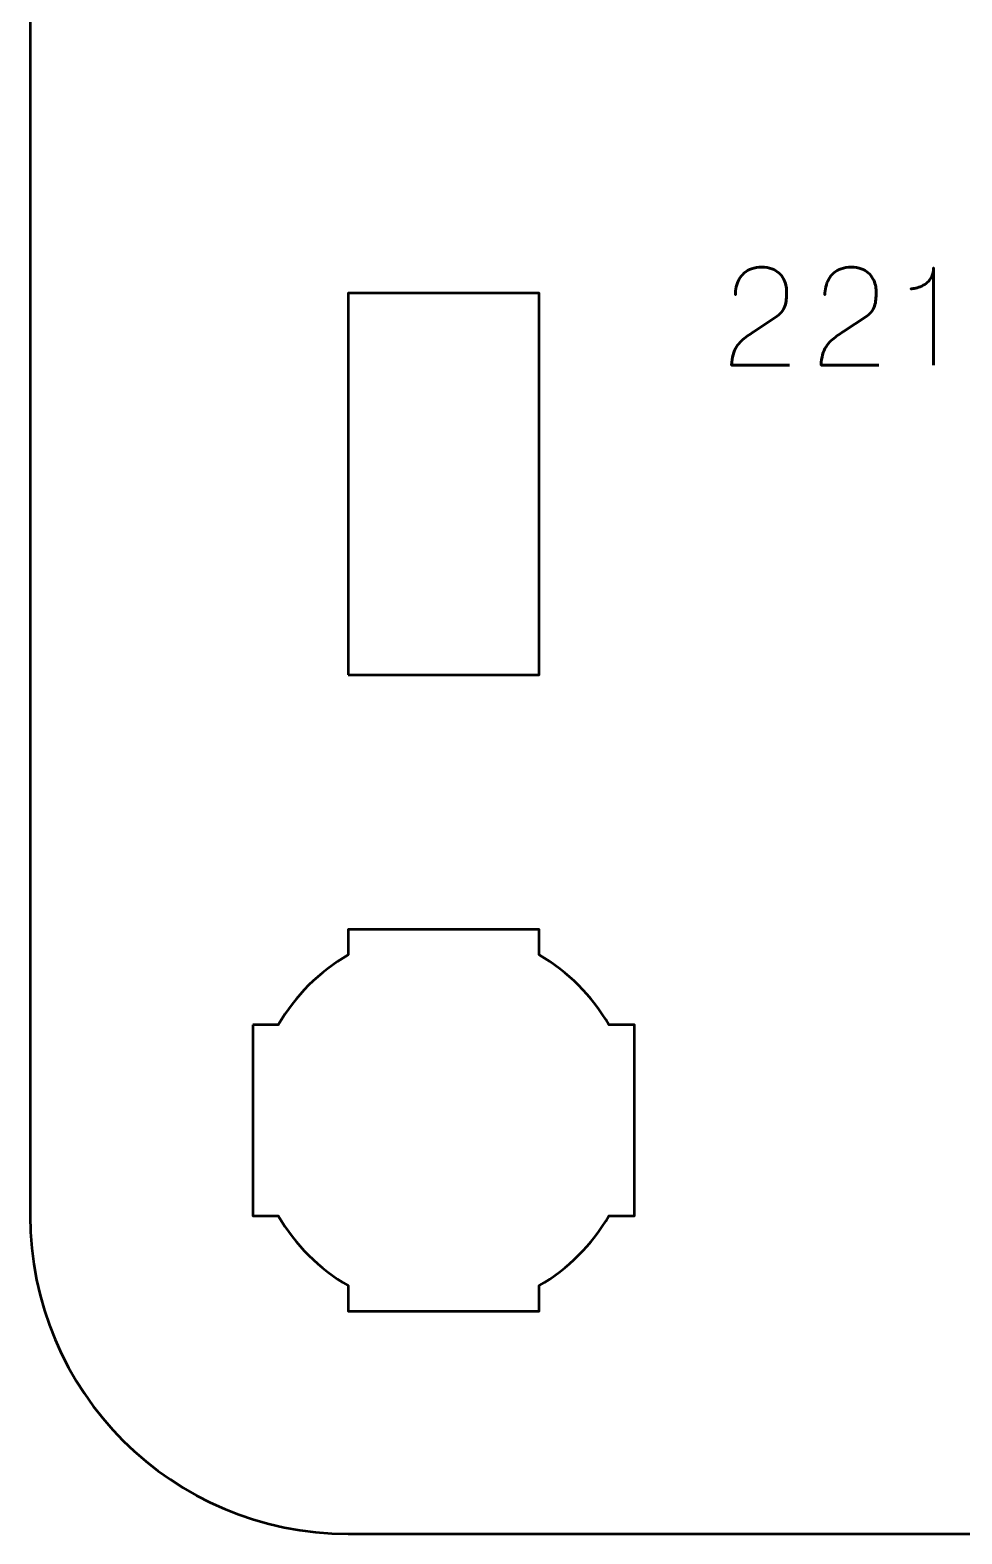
# Model space of a CAD drawing. Header units: centimetres. Extents: x -19.1 to -7.8, y -17.5 to -12.2.
# Drawn here: x -13.15 to -11.685, y -17.5 to -15.137 of the extents above; entities that cross this region are included whole.
import ezdxf

# ---------------------------------------------------------------- set-up
doc = ezdxf.new("R2010")
doc.units = ezdxf.units.CM
doc.header["$MEASUREMENT"] = 0
doc.layers.add('Layer 1', color=7, linetype='Continuous')

msp = doc.modelspace()

# ---------------------------------------------------------------- linework, layer by layer
at = {"layer": 'Layer 1', "lineweight": 53}
msp.add_lwpolyline([(-12.65, -16.15), (-12.35, -16.15), (-12.35, -15.55), (-12.65, -15.55), (-12.65, -16.15)], close=True, dxfattribs=at)
for points, knots in [([(-13.15, -17), (-13.15, -17), (-13.15, -12.7), (-13.15, -12.7), (-13.15, -12.7), (-13.15, -12.42391), (-12.92609, -12.2), (-12.65, -12.2), (-12.65, -12.2), (-12.65, -12.2), (-8.35, -12.2), (-8.35, -12.2), (-8.35, -12.2), (-8.07391, -12.2), (-7.85, -12.42391), (-7.85, -12.7), (-7.85, -12.7), (-7.85, -12.7), (-7.85, -17), (-7.85, -17), (-7.85, -17), (-7.85, -17.27609), (-8.07391, -17.5), (-8.35, -17.5), (-8.35, -17.5), (-8.35, -17.5), (-12.65, -17.5), (-12.65, -17.5), (-12.65, -17.5), (-12.92609, -17.5), (-13.15, -17.27609), (-13.15, -17)], [0, 0, 0, 0, 0.125, 0.125, 0.125, 0.125, 0.25, 0.25, 0.25, 0.25, 0.375, 0.375, 0.375, 0.375, 0.5, 0.5, 0.5, 0.5, 0.625, 0.625, 0.625, 0.625, 0.75, 0.75, 0.75, 0.75, 0.875, 0.875, 0.875, 0.875, 1, 1, 1, 1]), ([(-12.8, -16.7), (-12.8, -16.7), (-12.75985, -16.7), (-12.75985, -16.7), (-12.75985, -16.7), (-12.7335, -16.65447), (-12.69553, -16.6165), (-12.65, -16.59015), (-12.65, -16.59015), (-12.65, -16.59015), (-12.65, -16.55), (-12.65, -16.55), (-12.65, -16.55), (-12.65, -16.55), (-12.5, -16.55), (-12.5, -16.55), (-12.5, -16.55), (-12.5, -16.55), (-12.35, -16.55), (-12.35, -16.55), (-12.35, -16.55), (-12.35, -16.55), (-12.35, -16.59015), (-12.35, -16.59015), (-12.35, -16.59015), (-12.30447, -16.6165), (-12.2665, -16.65447), (-12.24015, -16.7), (-12.24015, -16.7), (-12.24015, -16.7), (-12.2, -16.7), (-12.2, -16.7), (-12.2, -16.7), (-12.2, -16.7), (-12.2, -16.85), (-12.2, -16.85), (-12.2, -16.85), (-12.2, -16.85), (-12.2, -17), (-12.2, -17), (-12.2, -17), (-12.2, -17), (-12.24015, -17), (-12.24015, -17), (-12.24015, -17), (-12.2665, -17.04553), (-12.30447, -17.0835), (-12.35, -17.10985), (-12.35, -17.10985), (-12.35, -17.10985), (-12.35, -17.15), (-12.35, -17.15), (-12.35, -17.15), (-12.35, -17.15), (-12.5, -17.15), (-12.5, -17.15), (-12.5, -17.15), (-12.5, -17.15), (-12.65, -17.15), (-12.65, -17.15), (-12.65, -17.15), (-12.65, -17.15), (-12.65, -17.10985), (-12.65, -17.10985), (-12.65, -17.10985), (-12.69553, -17.0835), (-12.7335, -17.04553), (-12.75985, -17), (-12.75985, -17), (-12.75985, -17), (-12.8, -17), (-12.8, -17), (-12.8, -17), (-12.8, -17), (-12.8, -16.85), (-12.8, -16.85), (-12.8, -16.85), (-12.8, -16.85), (-12.8, -16.7), (-12.8, -16.7)], [0, 0, 0, 0, 0.05, 0.05, 0.05, 0.05, 0.1, 0.1, 0.1, 0.1, 0.15, 0.15, 0.15, 0.15, 0.2, 0.2, 0.2, 0.2, 0.25, 0.25, 0.25, 0.25, 0.3, 0.3, 0.3, 0.3, 0.35, 0.35, 0.35, 0.35, 0.4, 0.4, 0.4, 0.4, 0.45, 0.45, 0.45, 0.45, 0.5, 0.5, 0.5, 0.5, 0.55, 0.55, 0.55, 0.55, 0.6, 0.6, 0.6, 0.6, 0.65, 0.65, 0.65, 0.65, 0.7, 0.7, 0.7, 0.7, 0.75, 0.75, 0.75, 0.75, 0.8, 0.8, 0.8, 0.8, 0.85, 0.85, 0.85, 0.85, 0.9, 0.9, 0.9, 0.9, 0.95, 0.95, 0.95, 0.95, 1, 1, 1, 1])]:
    msp.add_open_spline(points, degree=3, knots=knots, dxfattribs=at)
at = {"layer": 'Layer 1', "color": 5, "lineweight": 53}
for points, knots in [([(-11.95655, -15.66316), (-11.95655, -15.66316), (-12.04736, -15.66316), (-12.04736, -15.66316), (-12.04736, -15.66316), (-12.04718, -15.65702), (-12.04641, -15.65159), (-12.0451, -15.64693), (-12.0451, -15.64693), (-12.04376, -15.64228), (-12.04196, -15.63818), (-12.03974, -15.63466), (-12.03974, -15.63466), (-12.03748, -15.63113), (-12.03491, -15.62799), (-12.03198, -15.62524), (-12.03198, -15.62524), (-12.02905, -15.62245), (-12.02591, -15.61991), (-12.02252, -15.61751), (-12.02252, -15.61751), (-12.01914, -15.61515), (-12.01564, -15.61278), (-12.01201, -15.61045), (-12.01201, -15.61045), (-12.01201, -15.61045), (-11.97582, -15.58632), (-11.97582, -15.58632), (-11.97582, -15.58632), (-11.97211, -15.58371), (-11.96922, -15.58086), (-11.96717, -15.57779), (-11.96717, -15.57779), (-11.96509, -15.57472), (-11.96364, -15.57147), (-11.96276, -15.56805), (-11.96276, -15.56805), (-11.96192, -15.56466), (-11.96139, -15.56117), (-11.96121, -15.55764), (-11.96121, -15.55764), (-11.96103, -15.55408), (-11.96096, -15.55052), (-11.961, -15.54695), (-11.961, -15.54695), (-11.961, -15.54403), (-11.96139, -15.54089), (-11.96216, -15.5375), (-11.96216, -15.5375), (-11.96297, -15.53415), (-11.96424, -15.5308), (-11.96604, -15.52748), (-11.96604, -15.52748), (-11.96784, -15.52416), (-11.97024, -15.52113), (-11.97324, -15.51838), (-11.97324, -15.51838), (-11.97624, -15.51566), (-11.97994, -15.51347), (-11.98435, -15.51182), (-11.98435, -15.51182), (-11.98876, -15.51016), (-11.99395, -15.50931), (-11.99995, -15.50928), (-11.99995, -15.50928), (-12.00598, -15.50931), (-12.01131, -15.51016), (-12.01589, -15.51178), (-12.01589, -15.51178), (-12.02048, -15.5134), (-12.02439, -15.51566), (-12.02764, -15.51852), (-12.02764, -15.51852), (-12.03088, -15.52138), (-12.0335, -15.52469), (-12.03554, -15.5284), (-12.03554, -15.5284), (-12.03759, -15.5321), (-12.03907, -15.53605), (-12.04002, -15.54022), (-12.04002, -15.54022), (-12.04097, -15.54438), (-12.04143, -15.54861), (-12.04143, -15.55288), (-12.04143, -15.55288), (-12.04143, -15.54861), (-12.04097, -15.54438), (-12.04002, -15.54022), (-12.04002, -15.54022), (-12.03907, -15.53605), (-12.03759, -15.5321), (-12.03554, -15.5284), (-12.03554, -15.5284), (-12.0335, -15.52469), (-12.03088, -15.52138), (-12.02764, -15.51852), (-12.02764, -15.51852), (-12.02439, -15.51566), (-12.02048, -15.5134), (-12.01589, -15.51178), (-12.01589, -15.51178), (-12.01131, -15.51016), (-12.00598, -15.50931), (-11.99995, -15.50928), (-11.99995, -15.50928), (-11.99395, -15.50931), (-11.98876, -15.51016), (-11.98435, -15.51182), (-11.98435, -15.51182), (-11.97994, -15.51347), (-11.97624, -15.51566), (-11.97324, -15.51838), (-11.97324, -15.51838), (-11.97024, -15.52113), (-11.96784, -15.52416), (-11.96604, -15.52748), (-11.96604, -15.52748), (-11.96424, -15.5308), (-11.96297, -15.53415), (-11.96216, -15.5375), (-11.96216, -15.5375), (-11.96139, -15.54089), (-11.961, -15.54403), (-11.961, -15.54695), (-11.961, -15.54695), (-11.96096, -15.55052), (-11.96103, -15.55408), (-11.96121, -15.55764), (-11.96121, -15.55764), (-11.96139, -15.56117), (-11.96192, -15.56466), (-11.96276, -15.56805), (-11.96276, -15.56805), (-11.96364, -15.57147), (-11.96509, -15.57472), (-11.96717, -15.57779), (-11.96717, -15.57779), (-11.96922, -15.58086), (-11.97211, -15.58371), (-11.97582, -15.58632), (-11.97582, -15.58632), (-11.97582, -15.58632), (-12.01201, -15.61045), (-12.01201, -15.61045), (-12.01201, -15.61045), (-12.01564, -15.61278), (-12.01914, -15.61515), (-12.02252, -15.61751), (-12.02252, -15.61751), (-12.02591, -15.61991), (-12.02905, -15.62245), (-12.03198, -15.62524), (-12.03198, -15.62524), (-12.03491, -15.62799), (-12.03748, -15.63113), (-12.03974, -15.63466), (-12.03974, -15.63466), (-12.04196, -15.63818), (-12.04376, -15.64228), (-12.0451, -15.64693), (-12.0451, -15.64693), (-12.04641, -15.65159), (-12.04718, -15.65702), (-12.04736, -15.66316), (-12.04736, -15.66316), (-12.04736, -15.66316), (-11.95655, -15.66316), (-11.95655, -15.66316)], [0, 0, 0, 0, 0.0238095, 0.0238095, 0.0238095, 0.0238095, 0.047619, 0.047619, 0.047619, 0.047619, 0.0714286, 0.0714286, 0.0714286, 0.0714286, 0.0952381, 0.0952381, 0.0952381, 0.0952381, 0.1190476, 0.1190476, 0.1190476, 0.1190476, 0.1428571, 0.1428571, 0.1428571, 0.1428571, 0.1666667, 0.1666667, 0.1666667, 0.1666667, 0.1904762, 0.1904762, 0.1904762, 0.1904762, 0.2142857, 0.2142857, 0.2142857, 0.2142857, 0.2380952, 0.2380952, 0.2380952, 0.2380952, 0.2619048, 0.2619048, 0.2619048, 0.2619048, 0.2857143, 0.2857143, 0.2857143, 0.2857143, 0.3095238, 0.3095238, 0.3095238, 0.3095238, 0.3333333, 0.3333333, 0.3333333, 0.3333333, 0.3571429, 0.3571429, 0.3571429, 0.3571429, 0.3809524, 0.3809524, 0.3809524, 0.3809524, 0.4047619, 0.4047619, 0.4047619, 0.4047619, 0.4285714, 0.4285714, 0.4285714, 0.4285714, 0.452381, 0.452381, 0.452381, 0.452381, 0.4761905, 0.4761905, 0.4761905, 0.4761905, 0.5, 0.5, 0.5, 0.5, 0.5238095, 0.5238095, 0.5238095, 0.5238095, 0.547619, 0.547619, 0.547619, 0.547619, 0.5714286, 0.5714286, 0.5714286, 0.5714286, 0.5952381, 0.5952381, 0.5952381, 0.5952381, 0.6190476, 0.6190476, 0.6190476, 0.6190476, 0.6428571, 0.6428571, 0.6428571, 0.6428571, 0.6666667, 0.6666667, 0.6666667, 0.6666667, 0.6904762, 0.6904762, 0.6904762, 0.6904762, 0.7142857, 0.7142857, 0.7142857, 0.7142857, 0.7380952, 0.7380952, 0.7380952, 0.7380952, 0.7619048, 0.7619048, 0.7619048, 0.7619048, 0.7857143, 0.7857143, 0.7857143, 0.7857143, 0.8095238, 0.8095238, 0.8095238, 0.8095238, 0.8333333, 0.8333333, 0.8333333, 0.8333333, 0.8571429, 0.8571429, 0.8571429, 0.8571429, 0.8809524, 0.8809524, 0.8809524, 0.8809524, 0.9047619, 0.9047619, 0.9047619, 0.9047619, 0.9285714, 0.9285714, 0.9285714, 0.9285714, 0.952381, 0.952381, 0.952381, 0.952381, 0.9761905, 0.9761905, 0.9761905, 0.9761905, 1, 1, 1, 1]), ([(-11.81579, -15.66316), (-11.81579, -15.66316), (-11.9066, -15.66316), (-11.9066, -15.66316), (-11.9066, -15.66316), (-11.90642, -15.65702), (-11.90565, -15.65159), (-11.90434, -15.64693), (-11.90434, -15.64693), (-11.903, -15.64228), (-11.9012, -15.63818), (-11.89898, -15.63466), (-11.89898, -15.63466), (-11.89672, -15.63113), (-11.89415, -15.62799), (-11.89122, -15.62524), (-11.89122, -15.62524), (-11.88829, -15.62245), (-11.88515, -15.61991), (-11.88176, -15.61751), (-11.88176, -15.61751), (-11.87838, -15.61515), (-11.87488, -15.61278), (-11.87125, -15.61045), (-11.87125, -15.61045), (-11.87125, -15.61045), (-11.83506, -15.58632), (-11.83506, -15.58632), (-11.83506, -15.58632), (-11.83135, -15.58371), (-11.82846, -15.58086), (-11.82641, -15.57779), (-11.82641, -15.57779), (-11.82433, -15.57472), (-11.82288, -15.57147), (-11.822, -15.56805), (-11.822, -15.56805), (-11.82116, -15.56466), (-11.82063, -15.56117), (-11.82045, -15.55764), (-11.82045, -15.55764), (-11.82027, -15.55408), (-11.8202, -15.55052), (-11.82024, -15.54695), (-11.82024, -15.54695), (-11.82024, -15.54403), (-11.82063, -15.54089), (-11.8214, -15.5375), (-11.8214, -15.5375), (-11.82221, -15.53415), (-11.82348, -15.5308), (-11.82528, -15.52748), (-11.82528, -15.52748), (-11.82708, -15.52416), (-11.82948, -15.52113), (-11.83248, -15.51838), (-11.83248, -15.51838), (-11.83548, -15.51566), (-11.83918, -15.51347), (-11.84359, -15.51182), (-11.84359, -15.51182), (-11.848, -15.51016), (-11.85319, -15.50931), (-11.85919, -15.50928), (-11.85919, -15.50928), (-11.86522, -15.50931), (-11.87055, -15.51016), (-11.87513, -15.51178), (-11.87513, -15.51178), (-11.87972, -15.5134), (-11.88363, -15.51566), (-11.88688, -15.51852), (-11.88688, -15.51852), (-11.89012, -15.52138), (-11.89274, -15.52469), (-11.89478, -15.5284), (-11.89478, -15.5284), (-11.89683, -15.5321), (-11.89831, -15.53605), (-11.89926, -15.54022), (-11.89926, -15.54022), (-11.90021, -15.54438), (-11.90067, -15.54861), (-11.90067, -15.55288), (-11.90067, -15.55288), (-11.90067, -15.54861), (-11.90021, -15.54438), (-11.89926, -15.54022), (-11.89926, -15.54022), (-11.89831, -15.53605), (-11.89683, -15.5321), (-11.89478, -15.5284), (-11.89478, -15.5284), (-11.89274, -15.52469), (-11.89012, -15.52138), (-11.88688, -15.51852), (-11.88688, -15.51852), (-11.88363, -15.51566), (-11.87972, -15.5134), (-11.87513, -15.51178), (-11.87513, -15.51178), (-11.87055, -15.51016), (-11.86522, -15.50931), (-11.85919, -15.50928), (-11.85919, -15.50928), (-11.85319, -15.50931), (-11.848, -15.51016), (-11.84359, -15.51182), (-11.84359, -15.51182), (-11.83918, -15.51347), (-11.83548, -15.51566), (-11.83248, -15.51838), (-11.83248, -15.51838), (-11.82948, -15.52113), (-11.82708, -15.52416), (-11.82528, -15.52748), (-11.82528, -15.52748), (-11.82348, -15.5308), (-11.82221, -15.53415), (-11.8214, -15.5375), (-11.8214, -15.5375), (-11.82063, -15.54089), (-11.82024, -15.54403), (-11.82024, -15.54695), (-11.82024, -15.54695), (-11.8202, -15.55052), (-11.82027, -15.55408), (-11.82045, -15.55764), (-11.82045, -15.55764), (-11.82063, -15.56117), (-11.82116, -15.56466), (-11.822, -15.56805), (-11.822, -15.56805), (-11.82288, -15.57147), (-11.82433, -15.57472), (-11.82641, -15.57779), (-11.82641, -15.57779), (-11.82846, -15.58086), (-11.83135, -15.58371), (-11.83506, -15.58632), (-11.83506, -15.58632), (-11.83506, -15.58632), (-11.87125, -15.61045), (-11.87125, -15.61045), (-11.87125, -15.61045), (-11.87488, -15.61278), (-11.87838, -15.61515), (-11.88176, -15.61751), (-11.88176, -15.61751), (-11.88515, -15.61991), (-11.88829, -15.62245), (-11.89122, -15.62524), (-11.89122, -15.62524), (-11.89415, -15.62799), (-11.89672, -15.63113), (-11.89898, -15.63466), (-11.89898, -15.63466), (-11.9012, -15.63818), (-11.903, -15.64228), (-11.90434, -15.64693), (-11.90434, -15.64693), (-11.90565, -15.65159), (-11.90642, -15.65702), (-11.9066, -15.66316), (-11.9066, -15.66316), (-11.9066, -15.66316), (-11.81579, -15.66316), (-11.81579, -15.66316)], [0, 0, 0, 0, 0.0238095, 0.0238095, 0.0238095, 0.0238095, 0.047619, 0.047619, 0.047619, 0.047619, 0.0714286, 0.0714286, 0.0714286, 0.0714286, 0.0952381, 0.0952381, 0.0952381, 0.0952381, 0.1190476, 0.1190476, 0.1190476, 0.1190476, 0.1428571, 0.1428571, 0.1428571, 0.1428571, 0.1666667, 0.1666667, 0.1666667, 0.1666667, 0.1904762, 0.1904762, 0.1904762, 0.1904762, 0.2142857, 0.2142857, 0.2142857, 0.2142857, 0.2380952, 0.2380952, 0.2380952, 0.2380952, 0.2619048, 0.2619048, 0.2619048, 0.2619048, 0.2857143, 0.2857143, 0.2857143, 0.2857143, 0.3095238, 0.3095238, 0.3095238, 0.3095238, 0.3333333, 0.3333333, 0.3333333, 0.3333333, 0.3571429, 0.3571429, 0.3571429, 0.3571429, 0.3809524, 0.3809524, 0.3809524, 0.3809524, 0.4047619, 0.4047619, 0.4047619, 0.4047619, 0.4285714, 0.4285714, 0.4285714, 0.4285714, 0.452381, 0.452381, 0.452381, 0.452381, 0.4761905, 0.4761905, 0.4761905, 0.4761905, 0.5, 0.5, 0.5, 0.5, 0.5238095, 0.5238095, 0.5238095, 0.5238095, 0.547619, 0.547619, 0.547619, 0.547619, 0.5714286, 0.5714286, 0.5714286, 0.5714286, 0.5952381, 0.5952381, 0.5952381, 0.5952381, 0.6190476, 0.6190476, 0.6190476, 0.6190476, 0.6428571, 0.6428571, 0.6428571, 0.6428571, 0.6666667, 0.6666667, 0.6666667, 0.6666667, 0.6904762, 0.6904762, 0.6904762, 0.6904762, 0.7142857, 0.7142857, 0.7142857, 0.7142857, 0.7380952, 0.7380952, 0.7380952, 0.7380952, 0.7619048, 0.7619048, 0.7619048, 0.7619048, 0.7857143, 0.7857143, 0.7857143, 0.7857143, 0.8095238, 0.8095238, 0.8095238, 0.8095238, 0.8333333, 0.8333333, 0.8333333, 0.8333333, 0.8571429, 0.8571429, 0.8571429, 0.8571429, 0.8809524, 0.8809524, 0.8809524, 0.8809524, 0.9047619, 0.9047619, 0.9047619, 0.9047619, 0.9285714, 0.9285714, 0.9285714, 0.9285714, 0.952381, 0.952381, 0.952381, 0.952381, 0.9761905, 0.9761905, 0.9761905, 0.9761905, 1, 1, 1, 1]), ([(-11.72986, -15.66316), (-11.72986, -15.66316), (-11.72986, -15.51055), (-11.72986, -15.51055), (-11.72986, -15.51055), (-11.72989, -15.51573), (-11.73081, -15.52018), (-11.73257, -15.52388), (-11.73257, -15.52388), (-11.7343, -15.52762), (-11.73659, -15.53069), (-11.73942, -15.53316), (-11.73942, -15.53316), (-11.74224, -15.53563), (-11.74527, -15.5376), (-11.74852, -15.53909), (-11.74852, -15.53909), (-11.75176, -15.54053), (-11.7549, -15.54163), (-11.75794, -15.5423), (-11.75794, -15.5423), (-11.76101, -15.543), (-11.76362, -15.54343), (-11.76584, -15.54357), (-11.76584, -15.54357), (-11.76362, -15.54343), (-11.76101, -15.543), (-11.75794, -15.5423), (-11.75794, -15.5423), (-11.7549, -15.54163), (-11.75176, -15.54053), (-11.74852, -15.53909), (-11.74852, -15.53909), (-11.74527, -15.5376), (-11.74224, -15.53563), (-11.73942, -15.53316), (-11.73942, -15.53316), (-11.73659, -15.53069), (-11.7343, -15.52762), (-11.73257, -15.52388), (-11.73257, -15.52388), (-11.73081, -15.52018), (-11.72989, -15.51573), (-11.72986, -15.51055), (-11.72986, -15.51055), (-11.72986, -15.51055), (-11.72986, -15.66316), (-11.72986, -15.66316)], [0, 0, 0, 0, 0.0833333, 0.0833333, 0.0833333, 0.0833333, 0.1666667, 0.1666667, 0.1666667, 0.1666667, 0.25, 0.25, 0.25, 0.25, 0.3333333, 0.3333333, 0.3333333, 0.3333333, 0.4166667, 0.4166667, 0.4166667, 0.4166667, 0.5, 0.5, 0.5, 0.5, 0.5833333, 0.5833333, 0.5833333, 0.5833333, 0.6666667, 0.6666667, 0.6666667, 0.6666667, 0.75, 0.75, 0.75, 0.75, 0.8333333, 0.8333333, 0.8333333, 0.8333333, 0.9166667, 0.9166667, 0.9166667, 0.9166667, 1, 1, 1, 1])]:
    msp.add_open_spline(points, degree=3, knots=knots, dxfattribs=at)

doc.saveas('drawing.dxf')
